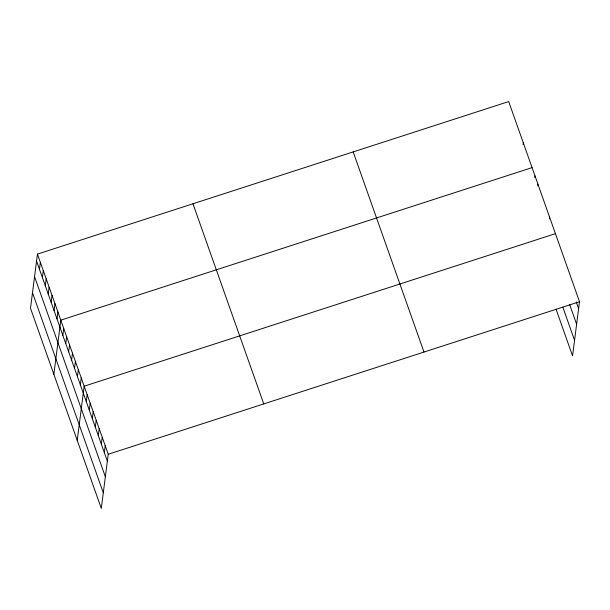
<?xml version="1.0" encoding="UTF-8"?>
<svg xmlns="http://www.w3.org/2000/svg" width="610" height="610" viewBox="0 0 610 610"><rect width="100%" height="100%" fill="white"/><g stroke="black" fill="none" stroke-linecap="round" stroke-linejoin="round"><path stroke-width="0.91" d="M37.439 254.111L30.5 308.286L101.298 508.427L108.237 454.259L37.439 254.111L508.702 101.573L579.5 301.714L572.561 355.889L556.015 309.102M39.475 269.292L40.359 262.369M42.395 277.55L43.279 270.627M45.315 285.808L46.2 278.877M48.236 294.066L49.12 287.135M51.156 302.324L52.041 295.392M54.076 310.574L54.961 303.65M56.997 318.832L57.881 311.908M53.863 374.334L60.802 320.159L532.065 167.62M62.838 335.347L63.722 328.416M65.758 343.598L66.642 336.674M68.678 351.856L69.563 344.932M71.599 360.113L72.483 353.182M74.519 368.371L75.404 361.44M77.439 376.622L78.324 369.698M80.36 384.879L81.244 377.956M77.226 440.382L84.165 386.206L555.428 233.668M86.284 401.639L87.177 394.716M89.296 410.149L90.181 403.218M92.308 418.658L93.193 411.727M95.312 427.16L96.205 420.237M98.324 435.67L99.209 428.738M101.329 444.171L102.221 437.248M104.34 452.681L105.225 445.75M523.083 144.585L523.304 142.854M534.764 177.609L534.985 175.878M537.684 185.859L537.906 184.128M549.366 218.891L549.587 217.152M108.237 454.259L579.5 301.714M576.206 301.843L578.615 308.645M569.694 304.672L576.618 324.238M562.824 307.12L574.559 340.296M353.182 151.913L423.98 352.054M192.958 203.77L263.756 403.919M36.554 261.042L107.352 461.183M34.556 276.627L105.355 476.776M32.498 292.693L103.296 492.842"/></g></svg>
